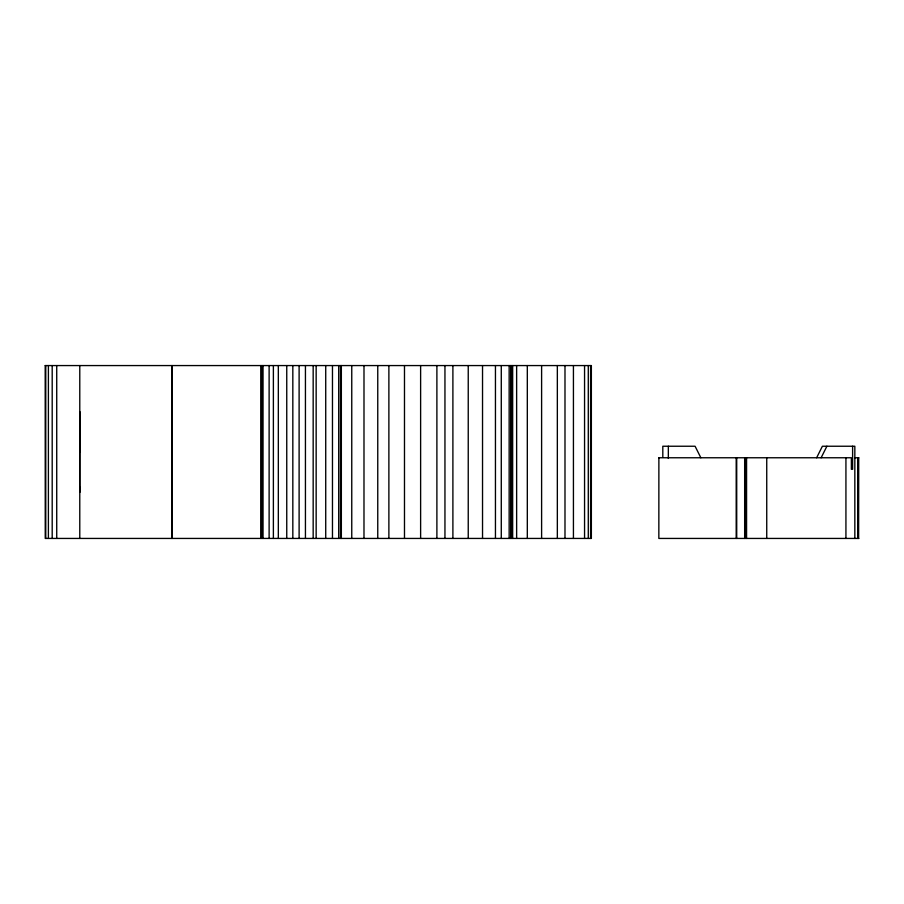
<?xml version="1.0" encoding="UTF-8"?>
<svg xmlns="http://www.w3.org/2000/svg" width="904" height="904" viewBox="0 0 904 904"><rect width="100%" height="100%" fill="white"/><g stroke="black" fill="none" stroke-linecap="round" stroke-linejoin="round"><path stroke-width="1.36" d="M45.765 538.434L45.765 365.566M48.398 538.434L48.398 365.566M52.195 538.434L52.195 365.566M56.726 538.434L56.726 365.566M79.721 452L79.755 411.67L79.755 492.341L79.767 487.188M79.778 538.434L79.778 365.566M171.963 538.434L171.963 365.566M172.065 538.434L172.065 365.566M260.725 538.434L260.77 365.566M262.07 538.434L262.07 365.566M263.03 538.434L263.03 365.566M269.121 538.434L269.121 365.566M273.381 538.434L273.381 365.566M278.33 538.434L278.33 365.566M286.749 538.434L286.749 365.566M292.828 538.434L292.828 365.566M299.111 538.434L299.111 365.566M305.439 538.434L305.439 365.566M313.168 538.434L313.168 365.566M316.151 538.434L316.151 365.566M325.722 538.434L325.722 365.566M332.469 538.434L332.469 365.566M338.706 538.434L338.706 365.566M340.469 538.434L340.469 365.566M341.271 538.434L341.271 365.566M341.35 538.434L341.35 365.566M351.758 538.434L351.758 365.566M363.984 538.434L363.996 365.566M377.759 538.434L377.759 365.566M388.878 538.434L388.878 365.566M404.483 538.434L404.483 365.566M420.62 538.434L420.62 365.566M436.892 538.434L436.892 365.566M444.949 538.434L444.949 365.566M452.893 538.434L452.893 365.566M468.238 538.434L468.238 365.566M482.533 538.434L482.533 365.566M495.448 538.434L495.448 365.566M501.279 538.434L501.279 365.566M509.155 538.434L509.155 365.566M510.726 538.434L510.726 365.566M510.975 538.434L510.975 365.566M512.658 538.434L512.67 365.566M516.636 538.434L516.636 365.566M527.314 538.434L527.314 365.566M541.609 538.434L541.609 365.566M557.339 538.434L557.339 365.566M564.989 538.434L564.989 365.566M573.43 538.434L573.43 365.566M584.56 538.434L584.56 365.566M588.289 538.434L588.289 365.566M590.583 538.434L590.583 365.566M171.997 416.812L172.02 411.67L172.02 492.341L172.031 487.188M816.628 457.763L822.391 446.237L854.834 446.237L854.834 538.434M821.126 457.763L826.889 446.237M658.846 457.763L851.376 457.763L851.376 469.289L852.608 469.289L852.608 446.237M854.788 457.763L858.789 457.763M858.789 538.434L658.846 538.434L658.88 457.763M700.849 457.763L695.086 446.237L662.813 446.237L662.813 457.413M858.71 457.763L858.63 538.434M858.258 457.763L858.258 538.434M858.099 457.763L858.099 538.434M845.929 457.763L845.929 538.434M766.739 457.763L766.739 538.434M746.568 457.763L746.568 538.434M746.297 457.763L746.297 538.434M745.02 457.763L745.02 538.434M744.659 457.763L744.659 538.434M736.715 457.763L736.715 538.434M736.195 457.763L736.195 538.434M668.338 446.237L668.338 458.441M45.2 365.566L45.245 538.434L591.363 538.434L591.363 365.566L45.245 365.566"/></g></svg>
